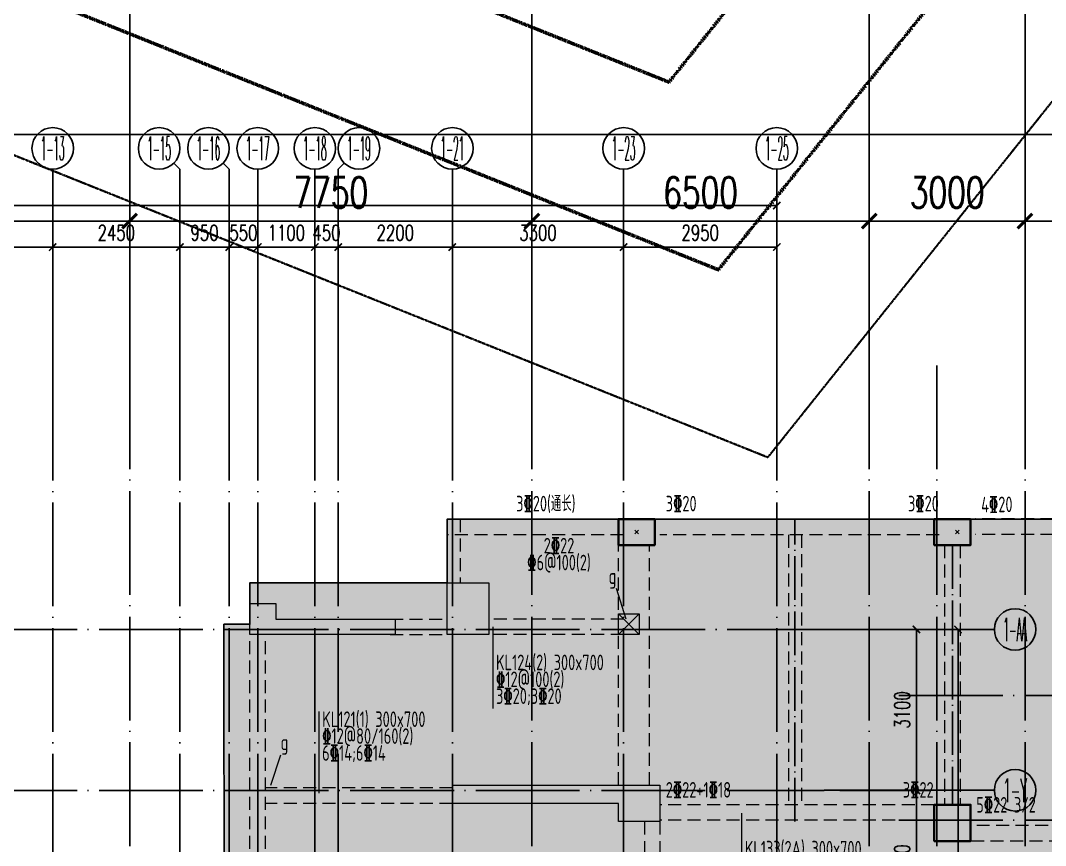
# Model space of a CAD drawing. Header units: millimetres. Extents: x 1089227 to 13101469, y 618865 to 10240562.
# Drawn here: x 3366675 to 3386423, y 4953314 to 4969204 of the extents above; entities that cross this region are included whole.
import ezdxf
from ezdxf.enums import TextEntityAlignment as Align

# ---------------------------------------------------------------- set-up
doc = ezdxf.new("R2010")
doc.units = ezdxf.units.MM
doc.header["$LTSCALE"] = 1000
doc.header["$PDMODE"] = 3
doc.header["$PDSIZE"] = 200
for name, pattern in [('A09-G-CTRL-用地红线+建筑退线_设计区$0$A02-G-MAIN-用地红线+退线_设计区$0$Redline1', [20, 10, -2, 2, -2, 2, -2]), ('A09-G-CTRL-用地红线+建筑退线_设计区$0$Controlline1', [12.8, 8, -1.6, 1.6, -1.6]), ('DOTE', [2.42, 2, -0.2, 0.02, -0.2]), ('GB_DASHDOT3', [1.0675, 0.84, -0.105, 0.0175, -0.105]), ('HIDDEN', [0.375, 0.25, -0.125])]:
    doc.linetypes.add(name, pattern=pattern)
doc.layers.get('0').update_dxf_attribs({"linetype": 'CONTINUOUS'})
doc.layers.get('Defpoints').update_dxf_attribs({"linetype": 'CONTINUOUS'})
for name, color, linetype, lineweight in [('A09-G-CTRL-用地红线+建筑退线_设计区$0$Z-REDL(用地红线)', 10, 'CONTINUOUS', 60), ('A09-G-CTRL-用地红线+建筑退线_设计区$0$Z-REDL-CTRL(建筑控制线)', 40, 'CONTINUOUS', 35), ('S-BEAM-DASH', 4, 'HIDDEN', 0), ('S-BEAM-SE-DASH', 3, 'HIDDEN', 0), ('S-COLU', 30, 'CONTINUOUS', 0), ('S-SLAB-HATCH', 73, 'CONTINUOUS', 0), ('S-WALL', 31, 'CONTINUOUS', 0), ('梁原位标注', 7, 'CONTINUOUS', 18), ('梁名称编号', 2, 'CONTINUOUS', 18), ('梁标注引线', 2, 'CONTINUOUS', 18), ('梁集中标注', 2, 'CONTINUOUS', 18)]:
    doc.layers.add(name, color=color, linetype=linetype, lineweight=lineweight)
for name, color, linetype in [('AXIS', 3, 'CONTINUOUS'), ('AXIS_TEXT', 7, 'CONTINUOUS'), ('C-H', 8, 'CONTINUOUS'), ('DOTE', 1, 'DOTE'), ('S-GRID-DE', 11, 'GB_DASHDOT3'), ('TK-TEXT', 7, 'CONTINUOUS'), ('单形心', 4, 'CONTINUOUS'), ('降板范围', 7, 'CONTINUOUS')]:
    doc.layers.add(name, color=color, linetype=linetype)
doc.layers.add('TK-MEMO', color=8, linetype='CONTINUOUS', plot=False)
doc.styles.add('_TCH_AXIS', font='COMPLEX', dxfattribs={"bigfont": 'AllInOneBig.shx'})
doc.styles.add('_TCH_DIM_T3', font='SIMPLEX', dxfattribs={"width": 0.705882, "bigfont": 'AllInOneBig.shx'})
doc.styles.add('COMPLEX', font='COMPLEX', dxfattribs={"bigfont": 'AllInOneBig.shx'})
doc.styles.add('SADITK', font='sadixcsg.shx', dxfattribs={"bigfont": 'AllInOneBig.shx'})
doc.styles.add('SADITK-SX', font='simfang.ttf', dxfattribs={"width": 0.7})
doc.styles.add('Style 1', font='yjkeng.shx', dxfattribs={"width": 0.7, "height": 300, "bigfont": 'yjkchn.shx'})
doc.dimstyles.new('_TCH_ARCH&&100', dxfattribs={"dimtxt": 297.5, "dimasz": 100, "dimexe": 250, "dimexo": 300, "dimgap": 126.25, "dimtad": 1, "dimdec": 0, "dimzin": 0, "dimdsep": 46, "dimtxsty": '_TCH_DIM_T3', "dimblk": 'ARCHTICK', "dimcen": 0.09, "dimclrt": 7, "dimazin": 2, "dimtfac": 1, "dimtdec": 0, "dimtix": 1, "dimtmove": 2, "dimatfit": 3, "dimfxl": 0, "dimtolj": 1, "dimtzin": 0, "dimarcsym": 0})
doc.dimstyles.new('_TCH_ARCH&&200', dxfattribs={"dimtxt": 595, "dimasz": 200, "dimexe": 500, "dimexo": 600, "dimgap": 252.5, "dimtad": 1, "dimdec": 0, "dimzin": 0, "dimdsep": 46, "dimtxsty": '_TCH_DIM_T3', "dimblk": 'ARCHTICK', "dimcen": 0.09, "dimclrt": 7, "dimazin": 2, "dimtfac": 1, "dimtdec": 0, "dimtix": 1, "dimtmove": 2, "dimatfit": 3, "dimfxl": 0, "dimtolj": 1, "dimtzin": 0, "dimarcsym": 0})

# ---------------------------------------------------------------- blocks, each defined once
blk = doc.blocks.new('0323最综用地红线')
at = {"layer": 'A09-G-CTRL-用地红线+建筑退线_设计区$0$Z-REDL(用地红线)', "color": 1, "linetype": 'A09-G-CTRL-用地红线+建筑退线_设计区$0$A02-G-MAIN-用地红线+退线_设计区$0$Redline1', "ltscale": 0.0005}
for points in [[(8297698, 3693321), (8324721, 3682492), (8331672, 3691189)], [(8202457, 3620835), (8229924, 3640668), (8258953, 3658341), (8293213, 3682161), (8298455, 3689786), (8325674, 3678878), (8334036, 3689342)]]:
    blk.add_lwpolyline(points, dxfattribs=at)
at = {"layer": 'A09-G-CTRL-用地红线+建筑退线_设计区$0$Z-REDL-CTRL(建筑控制线)', "linetype": 'A09-G-CTRL-用地红线+建筑退线_设计区$0$Controlline1', "ltscale": 0.0005, "flags": 128}
blk.add_lwpolyline([(8299567, 3686108), (8326626, 3675265), (8336400, 3687495), (8338983, 3690878), (8341712, 3688883), (8341724, 3688834), (8348492, 3681996), (8336495, 3657264), (8335815, 3655857), (8334921, 3653765), (8334408, 3652495), (8333554, 3650188), (8332762, 3647815), (8332296, 3646270), (8331866, 3644682), (8331460, 3643007), (8331063, 3641145), (8330737, 3639422), (8330293, 3636480), (8330017, 3634043), (8329761, 3630317), (8329732, 3627942), (8329763, 3625708), (8329928, 3622644), (8330113, 3620704), (8330325, 3618642), (8330653, 3615645), (8331572, 3606971), (8333151, 3600656), (8334420, 3595620), (8335099, 3592902), (8332162, 3588340), (8329462, 3587873), (8325135, 3587049), (8322510, 3586515), (8319525, 3585891), (8317926, 3585544), (8316578, 3585249), (8315535, 3585011), (8313300, 3584499), (8310791, 3583894), (8309251, 3583537), (8305740, 3582637), (8303918, 3582156), (8302104, 3581668), (8299703, 3581012), (8297227, 3580315), (8295056, 3579682), (8292998, 3579074), (8290643, 3578358), (8288572, 3577710), (8287591, 3577398), (8286161, 3576940), (8284503, 3576401), (8282624, 3575767), (8281086, 3575247), (8278146, 3574222), (8273894, 3572680), (8272471, 3572149), (8271089, 3571640), (8267888, 3570407), (8264331, 3569000), (8260702, 3567515), (8258549, 3566609), (8254947, 3565066), (8252185, 3563832), (8250834, 3563232), (8249176, 3562470), (8247994, 3561930), (8245505, 3560754), (8242980, 3559544), (8239801, 3558013), (8237959, 3557076), (8235838, 3555996), (8233384, 3554698), (8228450, 3552051), (8226178, 3550787), (8222141, 3548504), (8215629, 3544667), (8213710, 3543497), (8193657, 3531175), (8180322, 3522990), (8166408, 3514440), (8156991, 3508658), (8151138, 3505062), (8142685, 3507267), (8121171, 3545747), (8120724, 3546549), (8120233, 3547383), (8119272, 3548967), (8118108, 3550752), (8117067, 3552244), (8115806, 3553970), (8115672, 3554140), (8146431, 3575790), (8162146, 3587599), (8162295, 3588125), (8199863, 3615253), (8204215, 3618404), (8231584, 3638167), (8260590, 3655826), (8295376, 3680010)], close=True, dxfattribs=at)
blk = doc.blocks.new('template_31-施工图_A0_A0_1.0000_3fa9c08c64a9101061c9a26412af947e', base_point=(-1189, 0))
at = {"layer": 'TK-MEMO', "style": 'SADITK', "width": 0.8}
blk.add_text('2.人名之间须用，且只使用一个空格分隔，否则签字将出错。', height=28.5, dxfattribs=at).set_placement((407.72, 845.04), align=Align.BOTTOM_LEFT)
at = {"layer": 'TK-TEXT', "style": 'SADITK-SX', "width": 0.7}
for tag, p in [('市政会签', (-1176, 381.5)), ('园林会签', (-1176, 343.5)), ('幕墙会签', (-1176, 305.5)), ('装饰会签', (-1176, 267.5)), ('燃气会签', (-1176, 229.5)), ('暖通会签', (-1176, 191.5)), ('电气会签', (-1176, 153.5)), ('给排水会签', (-1176, 115.5)), ('结构会签', (-1176, 77.5)), ('建筑会签', (-1176, 39.5))]:
    blk.add_attdef(tag, text='', height=4, rotation=90, dxfattribs=at).set_placement(p, align=Align.MIDDLE_CENTER)
for tag, height, p in [('专业审定', 4, (1134.75, 268)), ('专业审核', 4, (1134.75, 248)), ('项目负责1', 4, (1134.75, 238)), ('项目负责2', 4, (1134.75, 228)), ('专业负责1', 4, (1134.75, 218)), ('专业负责2', 4, (1134.75, 208)), ('专业校对', 4, (1134.75, 198)), ('专业设计', 4, (1134.75, 188)), ('方案设计', 4, (1134.75, 178)), ('专业制图', 4, (1134.75, 168)), ('建设单位_001', 4, (1148.5, 140)), ('建设地点_001', 4, (1148.5, 124)), ('工程名称_001', 4, (1148.5, 106)), ('子项名称_001', 4, (1148.5, 86)), ('图纸名称_001', 4, (1148.5, 66)), ('版次', 4, (1129.5, 53)), ('日期', 4, (1165, 53)), ('图别', 4, (1129.5, 43)), ('图号', 4, (1165, 43)), ('合同号', 4, (1136, 30)), ('项目编号1', 2, (1114.06, 13.58)), ('阶段编号1', 2, (1132.25, 13.75)), ('子项编号1', 2, (1144.75, 13.75))]:
    blk.add_attdef(tag, text='', height=height, dxfattribs=at).set_placement(p, align=Align.MIDDLE_CENTER)
blk = doc.blocks.new('_AXISO')
blk.add_circle((0, 0), 0.5)
at = {"layer": 'AXIS_TEXT', "style": 'COMPLEX', "width": 1.041667}
blk.add_attdef('A', text='', height=0.56, dxfattribs=at).set_placement((-0.25, -0.28), (0.25, -0.28), align=Align.FIT)
blk = doc.blocks.new('_ArchTick')
at = {"color": 0, "linetype": 'ByBlock', "const_width": 0.3}
blk.add_lwpolyline([(-0.707, -0.707), (0.707, 0.707)], dxfattribs=at)
blk = doc.blocks.new('*D294')
at = {"layer": 'AXIS', "color": 0, "lineweight": -2, "transparency": 16777216}
for p, q in [((-7567, 132263), (-5041, 132263)), ((-5291, 95763), (-5291, 132263)), ((-7567, 95763), (-5041, 95763))]:
    blk.add_line(p, q, dxfattribs=at)
at = {"layer": 'Defpoints', "color": 0, "transparency": 16777216}
for p in [(-7867, 132263), (-5291, 132263), (-7867, 95763)]:
    blk.add_point(p, dxfattribs=at)
at = {"layer": 'AXIS', "color": 0, "lineweight": -2, "transparency": 16777216, "xscale": 100, "yscale": 100, "zscale": 100}
for p, rotation in [((-5291, 132263), 90), ((-5291, 95763), 270)]:
    blk.add_blockref('_ArchTick', p, dxfattribs=dict(at, rotation=rotation))
at = {"layer": 'AXIS', "color": 7, "transparency": 16777216, "insert": (-5566, 114013), "char_height": 297.5, "attachment_point": 5, "rotation": 90, "style": '_TCH_DIM_T3'}
blk.add_mtext('\\A1;36500', dxfattribs=at)
blk = doc.blocks.new('*D316')
at = {"layer": 'AXIS', "color": 0, "lineweight": -2, "transparency": 16777216}
for p, q in [((-7567, 129163), (-5841, 129163)), ((-6091, 126363), (-6091, 129163)), ((-7567, 126363), (-5841, 126363))]:
    blk.add_line(p, q, dxfattribs=at)
at = {"layer": 'Defpoints', "color": 0, "transparency": 16777216}
for p in [(-7867, 129163), (-6091, 129163), (-7867, 126363)]:
    blk.add_point(p, dxfattribs=at)
at = {"layer": 'AXIS', "color": 0, "lineweight": -2, "transparency": 16777216, "xscale": 100, "yscale": 100, "zscale": 100}
for p, rotation in [((-6091, 129163), 90), ((-6091, 126363), 270)]:
    blk.add_blockref('_ArchTick', p, dxfattribs=dict(at, rotation=rotation))
at = {"layer": 'AXIS', "color": 7, "transparency": 16777216, "insert": (-6366, 127763), "char_height": 297.5, "attachment_point": 5, "rotation": 90, "style": '_TCH_DIM_T3'}
blk.add_mtext('\\A1;2800', dxfattribs=at)
blk = doc.blocks.new('*D317')
at = {"layer": 'AXIS', "color": 0, "lineweight": -2, "transparency": 16777216}
for p, q in [((-7567, 132263), (-5841, 132263)), ((-6091, 129163), (-6091, 132263)), ((-7567, 129163), (-5841, 129163))]:
    blk.add_line(p, q, dxfattribs=at)
at = {"layer": 'Defpoints', "color": 0, "transparency": 16777216}
for p in [(-7867, 132263), (-6091, 132263), (-7867, 129163)]:
    blk.add_point(p, dxfattribs=at)
at = {"layer": 'AXIS', "color": 0, "lineweight": -2, "transparency": 16777216, "xscale": 100, "yscale": 100, "zscale": 100}
for p, rotation in [((-6091, 132263), 90), ((-6091, 129163), 270)]:
    blk.add_blockref('_ArchTick', p, dxfattribs=dict(at, rotation=rotation))
at = {"layer": 'AXIS', "color": 7, "transparency": 16777216, "insert": (-6366, 130713), "char_height": 297.5, "attachment_point": 5, "rotation": 90, "style": '_TCH_DIM_T3'}
blk.add_mtext('\\A1;3100', dxfattribs=at)
blk = doc.blocks.new('*D318')
at = {"layer": 'AXIS', "color": 0, "lineweight": -2, "transparency": 16777216}
for p, q in [((-39933, 137429), (-39933, 140679)), ((-8783, 137429), (-8783, 140679)), ((-39933, 140429), (-8783, 140429))]:
    blk.add_line(p, q, dxfattribs=at)
at = {"layer": 'Defpoints', "color": 0, "transparency": 16777216}
for p in [(-8783, 140429), (-39933, 137129), (-8783, 137129)]:
    blk.add_point(p, dxfattribs=at)
at = {"layer": 'AXIS', "color": 0, "lineweight": -2, "transparency": 16777216, "xscale": 100, "yscale": 100, "zscale": 100, "rotation": 180}
blk.add_blockref('_ArchTick', (-39933, 140429), dxfattribs=at)
at = {"layer": 'AXIS', "color": 0, "lineweight": -2, "transparency": 16777216, "xscale": 100, "yscale": 100, "zscale": 100}
blk.add_blockref('_ArchTick', (-8783, 140429), dxfattribs=at)
at = {"layer": 'AXIS', "color": 7, "transparency": 16777216, "insert": (-24358, 140704), "char_height": 297.5, "attachment_point": 5, "style": '_TCH_DIM_T3'}
blk.add_mtext('\\A1;31150', dxfattribs=at)
blk = doc.blocks.new('*D330')
at = {"layer": 'AXIS', "color": 0, "lineweight": -2, "transparency": 16777216}
for p, q in [((-25533, 137429), (-25533, 139879)), ((-22733, 137429), (-22733, 139879)), ((-25533, 139629), (-22733, 139629))]:
    blk.add_line(p, q, dxfattribs=at)
at = {"layer": 'Defpoints', "color": 0, "transparency": 16777216}
for p in [(-22733, 139629), (-25533, 137129), (-22733, 137129)]:
    blk.add_point(p, dxfattribs=at)
at = {"layer": 'AXIS', "color": 0, "lineweight": -2, "transparency": 16777216, "xscale": 100, "yscale": 100, "zscale": 100, "rotation": 180}
blk.add_blockref('_ArchTick', (-25533, 139629), dxfattribs=at)
at = {"layer": 'AXIS', "color": 0, "lineweight": -2, "transparency": 16777216, "xscale": 100, "yscale": 100, "zscale": 100}
blk.add_blockref('_ArchTick', (-22733, 139629), dxfattribs=at)
at = {"layer": 'AXIS', "color": 7, "transparency": 16777216, "insert": (-24133, 139904), "char_height": 297.5, "attachment_point": 5, "style": '_TCH_DIM_T3'}
blk.add_mtext('\\A1;2800', dxfattribs=at)
blk = doc.blocks.new('*D331')
at = {"layer": 'AXIS', "color": 0, "lineweight": -2, "transparency": 16777216}
for p, q in [((-22733, 137429), (-22733, 139879)), ((-20283, 137429), (-20283, 139879)), ((-22733, 139629), (-20283, 139629))]:
    blk.add_line(p, q, dxfattribs=at)
at = {"layer": 'Defpoints', "color": 0, "transparency": 16777216}
for p in [(-20283, 139629), (-22733, 137129), (-20283, 137129)]:
    blk.add_point(p, dxfattribs=at)
at = {"layer": 'AXIS', "color": 0, "lineweight": -2, "transparency": 16777216, "xscale": 100, "yscale": 100, "zscale": 100, "rotation": 180}
blk.add_blockref('_ArchTick', (-22733, 139629), dxfattribs=at)
at = {"layer": 'AXIS', "color": 0, "lineweight": -2, "transparency": 16777216, "xscale": 100, "yscale": 100, "zscale": 100}
blk.add_blockref('_ArchTick', (-20283, 139629), dxfattribs=at)
at = {"layer": 'AXIS', "color": 7, "transparency": 16777216, "insert": (-21508, 139904), "char_height": 297.5, "attachment_point": 5, "style": '_TCH_DIM_T3'}
blk.add_mtext('\\A1;2450', dxfattribs=at)
blk = doc.blocks.new('*D332')
at = {"layer": 'AXIS', "color": 0, "lineweight": -2, "transparency": 16777216}
for p, q in [((-20283, 137429), (-20283, 139879)), ((-19333, 137429), (-19333, 139879)), ((-20283, 139629), (-19333, 139629))]:
    blk.add_line(p, q, dxfattribs=at)
at = {"layer": 'Defpoints', "color": 0, "transparency": 16777216}
for p in [(-19333, 139629), (-20283, 137129), (-19333, 137129)]:
    blk.add_point(p, dxfattribs=at)
at = {"layer": 'AXIS', "color": 0, "lineweight": -2, "transparency": 16777216, "xscale": 100, "yscale": 100, "zscale": 100, "rotation": 180}
blk.add_blockref('_ArchTick', (-20283, 139629), dxfattribs=at)
at = {"layer": 'AXIS', "color": 0, "lineweight": -2, "transparency": 16777216, "xscale": 100, "yscale": 100, "zscale": 100}
blk.add_blockref('_ArchTick', (-19333, 139629), dxfattribs=at)
at = {"layer": 'AXIS', "color": 7, "transparency": 16777216, "insert": (-19808, 139904), "char_height": 297.5, "attachment_point": 5, "style": '_TCH_DIM_T3'}
blk.add_mtext('\\A1;950', dxfattribs=at)
blk = doc.blocks.new('*D333')
at = {"layer": 'AXIS', "color": 0, "lineweight": -2, "transparency": 16777216}
for p, q in [((-19333, 137429), (-19333, 139879)), ((-18783, 137429), (-18783, 139879)), ((-19333, 139629), (-19433, 139629)), ((-19333, 139629), (-18783, 139629)), ((-18783, 139629), (-18683, 139629))]:
    blk.add_line(p, q, dxfattribs=at)
at = {"layer": 'Defpoints', "color": 0, "transparency": 16777216}
for p in [(-18783, 139629), (-19333, 137129), (-18783, 137129)]:
    blk.add_point(p, dxfattribs=at)
at = {"layer": 'AXIS', "color": 0, "lineweight": -2, "transparency": 16777216, "xscale": 100, "yscale": 100, "zscale": 100}
blk.add_blockref('_ArchTick', (-19333, 139629), dxfattribs=at)
at = {"layer": 'AXIS', "color": 0, "lineweight": -2, "transparency": 16777216, "xscale": 100, "yscale": 100, "zscale": 100, "rotation": 180}
blk.add_blockref('_ArchTick', (-18783, 139629), dxfattribs=at)
at = {"layer": 'AXIS', "color": 7, "transparency": 16777216, "insert": (-19058, 139904), "char_height": 297.5, "attachment_point": 5, "style": '_TCH_DIM_T3'}
blk.add_mtext('\\A1;550', dxfattribs=at)
blk = doc.blocks.new('*D334')
at = {"layer": 'AXIS', "color": 0, "lineweight": -2, "transparency": 16777216}
for p, q in [((-18783, 137429), (-18783, 139879)), ((-17683, 137429), (-17683, 139879)), ((-18783, 139629), (-17683, 139629))]:
    blk.add_line(p, q, dxfattribs=at)
at = {"layer": 'Defpoints', "color": 0, "transparency": 16777216}
for p in [(-17683, 139629), (-18783, 137129), (-17683, 137129)]:
    blk.add_point(p, dxfattribs=at)
at = {"layer": 'AXIS', "color": 0, "lineweight": -2, "transparency": 16777216, "xscale": 100, "yscale": 100, "zscale": 100, "rotation": 180}
blk.add_blockref('_ArchTick', (-18783, 139629), dxfattribs=at)
at = {"layer": 'AXIS', "color": 0, "lineweight": -2, "transparency": 16777216, "xscale": 100, "yscale": 100, "zscale": 100}
blk.add_blockref('_ArchTick', (-17683, 139629), dxfattribs=at)
at = {"layer": 'AXIS', "color": 7, "transparency": 16777216, "insert": (-18233, 139904), "char_height": 297.5, "attachment_point": 5, "style": '_TCH_DIM_T3'}
blk.add_mtext('\\A1;1100', dxfattribs=at)
blk = doc.blocks.new('*D335')
at = {"layer": 'AXIS', "color": 0, "lineweight": -2, "transparency": 16777216}
for p, q in [((-17683, 137429), (-17683, 139879)), ((-17233, 137429), (-17233, 139879)), ((-17683, 139629), (-17783, 139629)), ((-17683, 139629), (-17233, 139629)), ((-17233, 139629), (-17133, 139629))]:
    blk.add_line(p, q, dxfattribs=at)
at = {"layer": 'Defpoints', "color": 0, "transparency": 16777216}
for p in [(-17233, 139629), (-17683, 137129), (-17233, 137129)]:
    blk.add_point(p, dxfattribs=at)
at = {"layer": 'AXIS', "color": 0, "lineweight": -2, "transparency": 16777216, "xscale": 100, "yscale": 100, "zscale": 100}
blk.add_blockref('_ArchTick', (-17683, 139629), dxfattribs=at)
at = {"layer": 'AXIS', "color": 0, "lineweight": -2, "transparency": 16777216, "xscale": 100, "yscale": 100, "zscale": 100, "rotation": 180}
blk.add_blockref('_ArchTick', (-17233, 139629), dxfattribs=at)
at = {"layer": 'AXIS', "color": 7, "transparency": 16777216, "insert": (-17458, 139904), "char_height": 297.5, "attachment_point": 5, "style": '_TCH_DIM_T3'}
blk.add_mtext('\\A1;450', dxfattribs=at)
blk = doc.blocks.new('*D336')
at = {"layer": 'AXIS', "color": 0, "lineweight": -2, "transparency": 16777216}
for p, q in [((-17233, 137429), (-17233, 139879)), ((-15033, 137429), (-15033, 139879)), ((-17233, 139629), (-15033, 139629))]:
    blk.add_line(p, q, dxfattribs=at)
at = {"layer": 'Defpoints', "color": 0, "transparency": 16777216}
for p in [(-15033, 139629), (-17233, 137129), (-15033, 137129)]:
    blk.add_point(p, dxfattribs=at)
at = {"layer": 'AXIS', "color": 0, "lineweight": -2, "transparency": 16777216, "xscale": 100, "yscale": 100, "zscale": 100, "rotation": 180}
blk.add_blockref('_ArchTick', (-17233, 139629), dxfattribs=at)
at = {"layer": 'AXIS', "color": 0, "lineweight": -2, "transparency": 16777216, "xscale": 100, "yscale": 100, "zscale": 100}
blk.add_blockref('_ArchTick', (-15033, 139629), dxfattribs=at)
at = {"layer": 'AXIS', "color": 7, "transparency": 16777216, "insert": (-16133, 139904), "char_height": 297.5, "attachment_point": 5, "style": '_TCH_DIM_T3'}
blk.add_mtext('\\A1;2200', dxfattribs=at)
blk = doc.blocks.new('*D337')
at = {"layer": 'AXIS', "color": 0, "lineweight": -2, "transparency": 16777216}
for p, q in [((-15033, 137429), (-15033, 139879)), ((-11733, 137429), (-11733, 139879)), ((-15033, 139629), (-11733, 139629))]:
    blk.add_line(p, q, dxfattribs=at)
at = {"layer": 'Defpoints', "color": 0, "transparency": 16777216}
for p in [(-11733, 139629), (-15033, 137129), (-11733, 137129)]:
    blk.add_point(p, dxfattribs=at)
at = {"layer": 'AXIS', "color": 0, "lineweight": -2, "transparency": 16777216, "xscale": 100, "yscale": 100, "zscale": 100, "rotation": 180}
blk.add_blockref('_ArchTick', (-15033, 139629), dxfattribs=at)
at = {"layer": 'AXIS', "color": 0, "lineweight": -2, "transparency": 16777216, "xscale": 100, "yscale": 100, "zscale": 100}
blk.add_blockref('_ArchTick', (-11733, 139629), dxfattribs=at)
at = {"layer": 'AXIS', "color": 7, "transparency": 16777216, "insert": (-13383, 139904), "char_height": 297.5, "attachment_point": 5, "style": '_TCH_DIM_T3'}
blk.add_mtext('\\A1;3300', dxfattribs=at)
blk = doc.blocks.new('*D338')
at = {"layer": 'AXIS', "color": 0, "lineweight": -2, "transparency": 16777216}
for p, q in [((-11733, 137429), (-11733, 139879)), ((-8783, 137429), (-8783, 139879)), ((-11733, 139629), (-8783, 139629))]:
    blk.add_line(p, q, dxfattribs=at)
at = {"layer": 'Defpoints', "color": 0, "transparency": 16777216}
for p in [(-8783, 139629), (-11733, 137129), (-8783, 137129)]:
    blk.add_point(p, dxfattribs=at)
at = {"layer": 'AXIS', "color": 0, "lineweight": -2, "transparency": 16777216, "xscale": 100, "yscale": 100, "zscale": 100, "rotation": 180}
blk.add_blockref('_ArchTick', (-11733, 139629), dxfattribs=at)
at = {"layer": 'AXIS', "color": 0, "lineweight": -2, "transparency": 16777216, "xscale": 100, "yscale": 100, "zscale": 100}
blk.add_blockref('_ArchTick', (-8783, 139629), dxfattribs=at)
at = {"layer": 'AXIS', "color": 7, "transparency": 16777216, "insert": (-10258, 139904), "char_height": 297.5, "attachment_point": 5, "style": '_TCH_DIM_T3'}
blk.add_mtext('\\A1;2950', dxfattribs=at)
blk = doc.blocks.new('*D408')
at = {"layer": 'AXIS', "color": 0, "lineweight": -2, "transparency": 16777216}
for p, q in [((-29350, 137950), (-29350, 140629)), ((-21250, 137950), (-21250, 140629)), ((-29350, 140129), (-21250, 140129))]:
    blk.add_line(p, q, dxfattribs=at)
at = {"layer": 'Defpoints', "color": 0, "transparency": 16777216}
for p in [(-21250, 140129), (-29350, 137350), (-21250, 137350)]:
    blk.add_point(p, dxfattribs=at)
at = {"layer": 'AXIS', "color": 0, "lineweight": -2, "transparency": 16777216, "xscale": 200, "yscale": 200, "zscale": 200, "rotation": 180}
blk.add_blockref('_ArchTick', (-29350, 140129), dxfattribs=at)
at = {"layer": 'AXIS', "color": 0, "lineweight": -2, "transparency": 16777216, "xscale": 200, "yscale": 200, "zscale": 200}
blk.add_blockref('_ArchTick', (-21250, 140129), dxfattribs=at)
at = {"layer": 'AXIS', "color": 7, "transparency": 16777216, "insert": (-25300, 140679), "char_height": 595, "attachment_point": 5, "style": '_TCH_DIM_T3'}
blk.add_mtext('\\A1;8100', dxfattribs=at)
blk = doc.blocks.new('*D409')
at = {"layer": 'AXIS', "color": 0, "lineweight": -2, "transparency": 16777216}
for p, q in [((-21250, 137950), (-21250, 140629)), ((-13500, 137950), (-13500, 140629)), ((-21250, 140129), (-13500, 140129))]:
    blk.add_line(p, q, dxfattribs=at)
at = {"layer": 'Defpoints', "color": 0, "transparency": 16777216}
for p in [(-13500, 140129), (-21250, 137350), (-13500, 137350)]:
    blk.add_point(p, dxfattribs=at)
at = {"layer": 'AXIS', "color": 0, "lineweight": -2, "transparency": 16777216, "xscale": 200, "yscale": 200, "zscale": 200, "rotation": 180}
blk.add_blockref('_ArchTick', (-21250, 140129), dxfattribs=at)
at = {"layer": 'AXIS', "color": 0, "lineweight": -2, "transparency": 16777216, "xscale": 200, "yscale": 200, "zscale": 200}
blk.add_blockref('_ArchTick', (-13500, 140129), dxfattribs=at)
at = {"layer": 'AXIS', "color": 7, "transparency": 16777216, "insert": (-17375, 140679), "char_height": 595, "attachment_point": 5, "style": '_TCH_DIM_T3'}
blk.add_mtext('\\A1;7750', dxfattribs=at)
blk = doc.blocks.new('*D410')
at = {"layer": 'AXIS', "color": 0, "lineweight": -2, "transparency": 16777216}
for p, q in [((-13500, 137950), (-13500, 140629)), ((-7000, 137950), (-7000, 140629)), ((-13500, 140129), (-7000, 140129))]:
    blk.add_line(p, q, dxfattribs=at)
at = {"layer": 'Defpoints', "color": 0, "transparency": 16777216}
for p in [(-7000, 140129), (-13500, 137350), (-7000, 137350)]:
    blk.add_point(p, dxfattribs=at)
at = {"layer": 'AXIS', "color": 0, "lineweight": -2, "transparency": 16777216, "xscale": 200, "yscale": 200, "zscale": 200, "rotation": 180}
blk.add_blockref('_ArchTick', (-13500, 140129), dxfattribs=at)
at = {"layer": 'AXIS', "color": 0, "lineweight": -2, "transparency": 16777216, "xscale": 200, "yscale": 200, "zscale": 200}
blk.add_blockref('_ArchTick', (-7000, 140129), dxfattribs=at)
at = {"layer": 'AXIS', "color": 7, "transparency": 16777216, "insert": (-10250, 140679), "char_height": 595, "attachment_point": 5, "style": '_TCH_DIM_T3'}
blk.add_mtext('\\A1;6500', dxfattribs=at)
blk = doc.blocks.new('*D411')
at = {"layer": 'AXIS', "color": 0, "lineweight": -2, "transparency": 16777216}
for p, q in [((-7000, 137950), (-7000, 140629)), ((-4000, 137950), (-4000, 140629)), ((-7000, 140129), (-4000, 140129))]:
    blk.add_line(p, q, dxfattribs=at)
at = {"layer": 'Defpoints', "color": 0, "transparency": 16777216}
for p in [(-4000, 140129), (-7000, 137350), (-4000, 137350)]:
    blk.add_point(p, dxfattribs=at)
at = {"layer": 'AXIS', "color": 0, "lineweight": -2, "transparency": 16777216, "xscale": 200, "yscale": 200, "zscale": 200, "rotation": 180}
blk.add_blockref('_ArchTick', (-7000, 140129), dxfattribs=at)
at = {"layer": 'AXIS', "color": 0, "lineweight": -2, "transparency": 16777216, "xscale": 200, "yscale": 200, "zscale": 200}
blk.add_blockref('_ArchTick', (-4000, 140129), dxfattribs=at)
at = {"layer": 'AXIS', "color": 7, "transparency": 16777216, "insert": (-5500, 140679), "char_height": 595, "attachment_point": 5, "style": '_TCH_DIM_T3'}
blk.add_mtext('\\A1;3000', dxfattribs=at)
blk = doc.blocks.new('*D412')
at = {"layer": 'AXIS', "color": 0, "lineweight": -2, "transparency": 16777216}
for p, q in [((-4000, 137950), (-4000, 140629)), ((0, 137950), (0, 140629)), ((-4000, 140129), (0, 140129))]:
    blk.add_line(p, q, dxfattribs=at)
at = {"layer": 'Defpoints', "color": 0, "transparency": 16777216}
for p in [(0, 140129), (-4000, 137350), (0, 137350)]:
    blk.add_point(p, dxfattribs=at)
at = {"layer": 'AXIS', "color": 0, "lineweight": -2, "transparency": 16777216, "xscale": 200, "yscale": 200, "zscale": 200, "rotation": 180}
blk.add_blockref('_ArchTick', (-4000, 140129), dxfattribs=at)
at = {"layer": 'AXIS', "color": 0, "lineweight": -2, "transparency": 16777216, "xscale": 200, "yscale": 200, "zscale": 200}
blk.add_blockref('_ArchTick', (0, 140129), dxfattribs=at)
at = {"layer": 'AXIS', "color": 7, "transparency": 16777216, "insert": (-2000, 140679), "char_height": 595, "attachment_point": 5, "style": '_TCH_DIM_T3'}
blk.add_mtext('\\A1;4000', dxfattribs=at)
blk = doc.blocks.new('*D381')
at = {"layer": 'AXIS', "color": 0, "lineweight": -2, "transparency": 16777216}
for p, q in [((-55000, 137950), (-55000, 142298)), ((3050, 137950), (3050, 142298)), ((-55000, 141798), (3050, 141798))]:
    blk.add_line(p, q, dxfattribs=at)
at = {"layer": 'Defpoints', "color": 0, "transparency": 16777216}
for p in [(3050, 141798), (-55000, 137350), (3050, 137350)]:
    blk.add_point(p, dxfattribs=at)
at = {"layer": 'AXIS', "color": 0, "lineweight": -2, "transparency": 16777216, "xscale": 200, "yscale": 200, "zscale": 200, "rotation": 180}
blk.add_blockref('_ArchTick', (-55000, 141798), dxfattribs=at)
at = {"layer": 'AXIS', "color": 0, "lineweight": -2, "transparency": 16777216, "xscale": 200, "yscale": 200, "zscale": 200}
blk.add_blockref('_ArchTick', (3050, 141798), dxfattribs=at)
at = {"layer": 'AXIS', "color": 7, "transparency": 16777216, "insert": (-25975, 142348), "char_height": 595, "attachment_point": 5, "style": '_TCH_DIM_T3'}
blk.add_mtext('\\A1;58050', dxfattribs=at)
blk = doc.blocks.new('QZ-TL-0808')
at = {"layer": 'C-H'}
for points in [[(24800, 37400), (25600, 37400), (25600, 36400), (24800, 36400)], [(21000, 36400), (21000, 37000), (21500, 37000), (21500, 36700), (23800, 36700), (23800, 36400)], [(24900, 33500), (28900, 33500), (28900, 32800), (28100, 32800), (28100, 33150), (24900, 33150)]]:
    blk.add_hatch(color=256, dxfattribs=at).paths.add_polyline_path(points)
at = {"layer": 'S-WALL'}
blk.add_lwpolyline([(24800, 37400), (25600, 37400), (25600, 36400), (24800, 36400)], close=True, dxfattribs=at)
for points in [[(21000, 36400), (21000, 37000), (21500, 37000), (21500, 36700), (23800, 36700), (23800, 36400), (21000, 36400)], [(24900, 33500), (28900, 33500), (28900, 32800), (28100, 32800), (28100, 33150), (24900, 33150), (24900, 33500)]]:
    blk.add_lwpolyline(points, dxfattribs=at)
blk = doc.blocks.new('BANWANG_XINGXIN')
at = {"color": 0}
for points in [[(0.71, 0.71), (-0.71, -0.71)], [(-0.71, 0.71), (0.71, -0.71)]]:
    blk.add_lwpolyline(points, dxfattribs=at)
blk = doc.blocks.new('1F柱网-0808')
at = {"layer": 'S-COLU', "lineweight": 35}
for points in [[(173680, 187082), (172980, 187082), (172980, 186582), (173680, 186582)], [(179763, 187082), (179063, 187082), (179063, 186582), (179763, 186582)], [(179063, 181582), (179763, 181582), (179763, 180882), (179063, 180882)]]:
    blk.add_lwpolyline(points, close=True, dxfattribs=at)
blk.add_blockref('QZ-TL-0808', (144880, 148457))
at = {"layer": '单形心', "xscale": 50, "yscale": 50, "zscale": 50}
for p in [(173330, 186832), (179510, 186832)]:
    blk.add_blockref('BANWANG_XINGXIN', p, dxfattribs=at)
blk = doc.blocks.new('2FJGBZ')
at = {"layer": 'C-H'}
blk.add_hatch(color=256, dxfattribs=at).paths.add_polyline_path([(172982, 185257), (173382, 185257), (173382, 184857), (172982, 184857)])
at = {"layer": 'S-SLAB-HATCH'}
h = blk.add_hatch(dxfattribs=at)
h.set_pattern_fill('FLEX', color=256, scale=50)
h.set_pattern_definition([(0, (-6326317.14, 1683260.45), (0, 317.5), [317.5, -317.5]), (45, (-6325999.64, 1683260.45), (2e-14, 317.500137), [79.375, -290.263, 79.375, -449.013])])
edge = h.paths.add_edge_path()
edge.add_line((162230, 169157), (162230, 173258))
edge.add_line((162230, 173258), (164180, 173258))
edge.add_line((164180, 173258), (164180, 173557))
edge.add_line((164180, 173557), (165681, 173557))
edge.add_line((165681, 173557), (165680, 178957))
edge.add_line((165680, 178957), (165380, 178957))
edge.add_line((165380, 178957), (165381, 179257))
edge.add_line((165381, 179257), (165380, 185057))
edge.add_line((165380, 185057), (165880, 185057))
edge.add_line((165880, 185057), (165880, 185457))
edge.add_line((165880, 185457), (165880, 185857))
edge.add_line((165880, 185857), (166580, 185857))
edge.add_line((166580, 185857), (169680, 185857))
edge.add_line((169680, 185857), (169680, 187082))
edge.add_line((169680, 187082), (189563, 187082))
edge.add_arc((189563, 186382), 700, 0, 90, ccw=False)
edge.add_line((190263, 186382), (190261, 179622))
edge.add_line((190261, 179622), (185090, 168953))
edge.add_line((185090, 168953), (182222, 161620))
edge.add_arc((181105, 162057), 1200, 270.0001, 338.6391, ccw=False)
edge.add_line((181105, 160857), (179111, 160857))
edge.add_line((179111, 160857), (179111, 160858))
edge.add_line((179111, 160858), (178611, 160858))
edge.add_line((178611, 160858), (178611, 160859))
edge.add_line((178611, 160859), (176230, 160857))
edge.add_line((176230, 160857), (176230, 161058))
edge.add_line((176230, 161058), (170882, 161058))
edge.add_line((170882, 161058), (167282, 161058))
edge.add_line((167282, 161058), (167280, 161658))
edge.add_line((167280, 161658), (166980, 161657))
edge.add_line((166980, 161657), (166980, 160757))
edge.add_line((166980, 160757), (167480, 160757))
edge.add_line((167480, 160757), (167480, 158757))
edge.add_line((167480, 158757), (161982, 158758))
edge.add_line((161982, 158758), (161982, 160158))
edge.add_line((161982, 160158), (164682, 160162))
edge.add_line((164682, 160162), (164682, 168757))
edge.add_line((164682, 168757), (165382, 168758))
edge.add_line((165382, 168758), (165382, 169158))
edge.add_line((165382, 169158), (162230, 169157))
h.paths.add_polyline_path([(184967, 186785), (181863, 186785), (181863, 181182), (184963, 181182)], flags=16)
h.paths.add_polyline_path([(187362, 184582), (187363, 186783), (185167, 186783), (185166, 184582)], flags=16)
at = {"layer": 'S-BEAM-DASH'}
for p, q in [((169680, 187082), (169680, 185857)), ((173080, 187082), (169680, 187082)), ((169930, 187082), (169930, 185857)), ((179160, 187082), (173780, 187082)), ((187363, 187082), (179861, 187086)), ((173080, 186782), (169680, 186782)), ((179160, 186782), (173780, 186782)), ((187363, 186782), (179860, 186786)), ((172980, 181957), (172980, 186582)), ((173580, 181957), (173580, 186582)), ((179263, 186582), (179263, 181582)), ((179563, 186582), (179563, 181582)), ((168581, 185157), (169681, 185157)), ((173081, 185157), (170481, 185157)), ((165881, 180357), (165881, 184857)), ((166181, 180357), (166181, 184857)), ((168581, 184857), (169681, 184857)), ((173081, 184857), (170481, 184857)), ((169781, 181907), (166181, 181907)), ((169781, 181607), (166181, 181607)), ((179063, 181582), (173780, 181582)), ((173481, 181257), (173481, 179657)), ((179063, 181282), (173780, 181282)), ((173780, 181257), (173781, 179657)), ((186132, 181182), (179763, 181182)), ((186026, 180882), (179763, 180882))]:
    blk.add_line(p, q, dxfattribs=at)
at = {"layer": 'S-BEAM-SE-DASH'}
for p, q in [((176255, 186782), (176255, 181582)), ((176505, 186782), (176505, 181582))]:
    blk.add_line(p, q, dxfattribs=at)
at = {"layer": 'S-GRID-DE'}
for p, q in [((176380, 181257), (176380, 187082)), ((179413, 186582), (179413, 181582))]:
    blk.add_line(p, q, dxfattribs=at)
at = {"layer": 'S-WALL'}
for p, q in [((172982, 185257), (173382, 184857)), ((172982, 184857), (173382, 185257))]:
    blk.add_line(p, q, dxfattribs=at)
blk.add_lwpolyline([(172982, 185257), (173382, 185257), (173382, 184857), (172982, 184857)], close=True, dxfattribs=at)
at = {"layer": '降板范围'}
blk.add_lwpolyline([(165381, 179257), (165380, 185057), (165880, 185057), (165880, 185457), (165880, 185857), (166580, 185857), (169680, 185857), (169680, 187082), (189563, 187082, -0.414214)], format="xyb", dxfattribs=at)
blk.add_blockref('1F柱网-0808', (0, 0))
blk = doc.blocks.new('塔楼轴网260428')
at = {"layer": 'AXIS'}
for p, q in [((-20399.9, 141246.6), (-20282.7, 141129.4)), ((-19449.9, 141246.6), (-19332.7, 141129.4)), ((-17115.5, 141246.6), (-17232.7, 141129.4)), ((-22732.7, 137129.4), (-22732.7, 141129.4)), ((-20282.7, 137129.4), (-20282.7, 141129.4)), ((-19332.7, 137129.4), (-19332.7, 141129.4)), ((-18782.7, 137129.4), (-18782.7, 141129.4)), ((-17682.7, 137129.4), (-17682.7, 141129.4)), ((-17232.7, 137129.4), (-17232.7, 141129.4)), ((-15032.7, 137129.4), (-15032.7, 141129.4)), ((-11732.7, 137129.4), (-11732.7, 141129.4)), ((-8782.7, 137129.4), (-8782.7, 141129.4)), ((-7867.2, 132263.5), (-4590.7, 132263.5)), ((-7867.2, 129165.3), (-4590.7, 129165.3))]:
    blk.add_line(p, q, dxfattribs=at)
at = {"layer": 'DOTE', "color": 14}
for p, q in [((-22732.7, 137129.4), (-22732.7, 92559.7)), ((-20282.7, 137129.4), (-20282.7, 92559.7)), ((-19332.7, 137129.4), (-19332.7, 92559.7)), ((-18782.7, 137129.4), (-18782.7, 122063.9)), ((-17682.7, 137129.4), (-17682.7, 92559.7)), ((-17232.7, 137129.4), (-17232.7, 92559.7)), ((-15032.7, 137129.4), (-15032.7, 122063.5)), ((-11732.7, 137129.4), (-11732.7, 107563.5)), ((-8782.7, 137129.4), (-8782.7, 92559.7)), ((-41200.7, 132263.5), (-7867.2, 132263.5)), ((-41200.7, 129163.5), (-7867.2, 129163.5))]:
    blk.add_line(p, q, dxfattribs=at)
at = {"layer": 'AXIS'}
ref = blk.add_blockref('_AXISO', (-22732.7, 141529.4), dxfattribs=dict(at, xscale=800, yscale=800, zscale=800))
ref.add_attrib('A', '1-13', dxfattribs={"layer": 'AXIS_TEXT', "height": 452.55, "style": '_TCH_AXIS', "width": 0.3}).set_placement((-22959, 141303.1), (-22506.4, 141303.1), align=Align.FIT)
ref = blk.add_blockref('_AXISO', (-20682.7, 141529.4), dxfattribs=dict(at, xscale=800, yscale=800, zscale=800))
ref.add_attrib('A', '1-15', dxfattribs={"layer": 'AXIS_TEXT', "height": 452.55, "style": '_TCH_AXIS', "width": 0.3}).set_placement((-20909, 141303.1), (-20456.4, 141303.1), align=Align.FIT)
ref = blk.add_blockref('_AXISO', (-19732.7, 141529.4), dxfattribs=dict(at, xscale=800, yscale=800, zscale=800))
ref.add_attrib('A', '1-16', dxfattribs={"layer": 'AXIS_TEXT', "height": 452.55, "style": '_TCH_AXIS', "width": 0.3}).set_placement((-19959, 141303.1), (-19506.4, 141303.1), align=Align.FIT)
ref = blk.add_blockref('_AXISO', (-18782.7, 141529.4), dxfattribs=dict(at, xscale=800, yscale=800, zscale=800))
ref.add_attrib('A', '1-17', dxfattribs={"layer": 'AXIS_TEXT', "height": 452.55, "style": '_TCH_AXIS', "width": 0.3}).set_placement((-19009, 141303.1), (-18556.4, 141303.1), align=Align.FIT)
ref = blk.add_blockref('_AXISO', (-17682.7, 141529.4), dxfattribs=dict(at, xscale=800, yscale=800, zscale=800))
ref.add_attrib('A', '1-18', dxfattribs={"layer": 'AXIS_TEXT', "height": 452.55, "style": '_TCH_AXIS', "width": 0.3}).set_placement((-17909, 141303.1), (-17456.4, 141303.1), align=Align.FIT)
ref = blk.add_blockref('_AXISO', (-16832.7, 141529.4), dxfattribs=dict(at, xscale=800, yscale=800, zscale=800))
ref.add_attrib('A', '1-19', dxfattribs={"layer": 'AXIS_TEXT', "height": 452.55, "style": '_TCH_AXIS', "width": 0.3}).set_placement((-17059, 141303.1), (-16606.4, 141303.1), align=Align.FIT)
ref = blk.add_blockref('_AXISO', (-15032.7, 141529.4), dxfattribs=dict(at, xscale=800, yscale=800, zscale=800))
ref.add_attrib('A', '1-21', dxfattribs={"layer": 'AXIS_TEXT', "height": 452.55, "style": '_TCH_AXIS', "width": 0.3}).set_placement((-15259, 141303.1), (-14806.4, 141303.1), align=Align.FIT)
ref = blk.add_blockref('_AXISO', (-11732.7, 141529.4), dxfattribs=dict(at, xscale=800, yscale=800, zscale=800))
ref.add_attrib('A', '1-23', dxfattribs={"layer": 'AXIS_TEXT', "height": 452.55, "style": '_TCH_AXIS', "width": 0.28}).set_placement((-11959, 141303.1), (-11506.4, 141303.1), align=Align.FIT)
ref = blk.add_blockref('_AXISO', (-8782.7, 141529.4), dxfattribs=dict(at, xscale=800, yscale=800, zscale=800))
ref.add_attrib('A', '1-25', dxfattribs={"layer": 'AXIS_TEXT', "height": 452.55, "style": '_TCH_AXIS', "width": 0.28}).set_placement((-9009, 141303.1), (-8556.4, 141303.1), align=Align.FIT)
ref = blk.add_blockref('_AXISO', (-4190.7, 132263.5), dxfattribs=dict(at, xscale=800, yscale=800, zscale=800))
ref.add_attrib('A', '1-AA', dxfattribs={"layer": 'AXIS_TEXT', "height": 452.55, "style": '_TCH_AXIS', "width": 0.2625}).set_placement((-4416.9, 132037.2), (-3964.4, 132037.2), align=Align.FIT)
ref = blk.add_blockref('_AXISO', (-4190.7, 129165.3), dxfattribs=dict(at, xscale=800, yscale=800, zscale=800))
ref.add_attrib('A', '1-Y', dxfattribs={"layer": 'AXIS_TEXT', "height": 452.55, "style": '_TCH_AXIS', "width": 0.35}).set_placement((-4416.9, 128939), (-3964.4, 128939), align=Align.FIT)
for p1, p2, distance, picture, middle in [((-39932.7, 137129.4), (-8782.7, 137129.4), 3300, '*D318', (-24357.7, 140704.4)), ((-25532.7, 137129.4), (-22732.7, 137129.4), 2500, '*D330', (-24132.7, 139904.4)), ((-22732.7, 137129.4), (-20282.7, 137129.4), 2500, '*D331', (-21507.7, 139904.4)), ((-20282.7, 137129.4), (-19332.7, 137129.4), 2500, '*D332', (-19807.7, 139904.4)), ((-19332.7, 137129.4), (-18782.7, 137129.4), 2500, '*D333', (-19057.7, 139904.4)), ((-18782.7, 137129.4), (-17682.7, 137129.4), 2500, '*D334', (-18232.7, 139904.4)), ((-17682.7, 137129.4), (-17232.7, 137129.4), 2500, '*D335', (-17457.7, 139904.4)), ((-17232.7, 137129.4), (-15032.7, 137129.4), 2500, '*D336', (-16132.7, 139904.4)), ((-15032.7, 137129.4), (-11732.7, 137129.4), 2500, '*D337', (-13382.7, 139904.4)), ((-11732.7, 137129.4), (-8782.7, 137129.4), 2500, '*D338', (-10257.7, 139904.4)), ((-7867.2, 95763.5), (-7867.2, 132263.5), -2576.5, '*D294', (-5565.7, 114013.5)), ((-7867.2, 129163.5), (-7867.2, 132263.5), -1776.5, '*D317', (-6365.7, 130713.5)), ((-7867.2, 126363.5), (-7867.2, 129163.5), -1776.5, '*D316', (-6365.7, 127763.5))]:
    dim = blk.add_aligned_dim(p1=p1, p2=p2, distance=distance, dimstyle='_TCH_ARCH&&100', dxfattribs=at)
    dim.commit()
    dim.dimension.update_dxf_attribs({"geometry": picture, "text_midpoint": middle})
blk = doc.blocks.new('裙房轴网260428')
at = {"layer": 'AXIS'}
for p, q in [((-21250, 137349.7), (-21250, 145349.7)), ((-13500, 137349.7), (-13500, 145349.7)), ((-7000, 137349.7), (-7000, 145349.7)), ((-4000, 137349.7), (-4000, 145349.7))]:
    blk.add_line(p, q, dxfattribs=at)
at = {"layer": 'DOTE', "color": 16, "linetype": 'DOTE'}
for p, q in [((-21250, 137349.7), (-21250, 29473.4)), ((-13500, 137349.7), (-13500, 33397.2)), ((-7000, 137349.7), (-7000, 37155.2)), ((-5701, 137349.7), (-5701, 38193.2)), ((-4000, 137349.7), (-4000, 38193.2)), ((-6429, 134388.5), (5500.5, 134388.5)), ((-6429, 130988.5), (5500.5, 130988.5)), ((-6429, 128588.5), (5500.5, 128588.5))]:
    blk.add_line(p, q, dxfattribs=at)
at = {"layer": 'AXIS'}
for p1, p2, distance, picture, middle in [((-55000, 137349.7), (3050, 137349.7), 4447.9, '*D381', (-25975, 142347.6)), ((-29350, 137349.7), (-21250, 137349.7), 2779.3, '*D408', (-25300, 140679)), ((-21250, 137349.7), (-13500, 137349.7), 2779.3, '*D409', (-17375, 140679)), ((-13500, 137349.7), (-7000, 137349.7), 2779.3, '*D410', (-10250, 140679)), ((-7000, 137349.7), (-4000, 137349.7), 2779.3, '*D411', (-5500, 140679)), ((-4000, 137349.7), (0, 137349.7), 2779.3, '*D412', (-2000, 140679))]:
    dim = blk.add_aligned_dim(p1=p1, p2=p2, distance=distance, dimstyle='_TCH_ARCH&&200', dxfattribs=at)
    dim.commit()
    dim.dimension.update_dxf_attribs({"geometry": picture, "text_midpoint": middle})
blk = doc.blocks.new('04地块地下轴网260428')
for name in ['裙房轴网260428', '塔楼轴网260428']:
    blk.add_blockref(name, (0, 0))

msp = doc.modelspace()

# ---------------------------------------------------------------- linework, layer by layer
at = {"layer": '梁原位标注', "lineweight": 18}
for p, q in [((3378345.74, 4957673.311), (3378154.623, 4958261.507)), ((3371496.03, 4954473.349), (3371687.153, 4955061.543))]:
    msp.add_line(p, q, dxfattribs=at)
at = {"layer": '梁标注引线', "color": 6, "lineweight": 18}
for p, q in [((3375776.135, 4957523.311), (3375776.135, 4955950.234)), ((3372426.045, 4954323.339), (3372426.045, 4955896.415)), ((3380568.059, 4953936.032), (3380568.059, 4952362.955))]:
    msp.add_line(p, q, dxfattribs=at)

# ---------------------------------------------------------------- block references
for name, p in [('2FJGBZ', (3205215.02, 4772518.421)), ('0323最综用地红线', (-4945553.146, 1285525.343)), ('04地块地下轴网260428', (3390028.145, 4825211.796))]:
    msp.add_blockref(name, p)
at = {"xscale": 150, "yscale": 150, "zscale": 150, "rotation": 35.00532206532363}
msp.add_blockref('template_31-施工图_A0_A0_1.0000_3fa9c08c64a9101061c9a26412af947e', (3187439.13, 4721512.406), dxfattribs=at)

# ---------------------------------------------------------------- texts
at = {"layer": '梁原位标注', "style": 'Style 1', "width": 0.7}
msp.add_text('3%%13320(通长)', height=300, dxfattribs=at).set_placement((3376795.846, 4959659.21), align=Align.BOTTOM_CENTER)
for s, p in [('3%%13320', (3379105.557, 4959659.21)), ('2%%13322+1%%13318', (3379106.029, 4954146.032)), ('5%%13322 3/2', (3385088.134, 4953857.432))]:
    msp.add_text(s, height=300, dxfattribs=at).set_placement(p, align=Align.BOTTOM_LEFT)
for s, p in [('3%%13320', (3384368.134, 4959659.21)), ('3%%13322', (3384268.134, 4954146.032))]:
    msp.add_text(s, height=300, dxfattribs=at).set_placement(p, align=Align.BOTTOM_RIGHT)
for s, rotation, p in [('4%%13320', 0.6736464, (3385185.637, 4959639.016)), ('g', -0.0005851, (3371687.153, 4955061.543))]:
    msp.add_text(s, height=300, rotation=rotation, dxfattribs=at).set_placement(p, align=Align.BOTTOM_LEFT)
for s, p in [('2%%13322', (3377049.984, 4959239.21)), ('%%1326@100(2)', (3377049.984, 4958914.21))]:
    msp.add_text(s, height=300, dxfattribs=at).set_placement(p, align=Align.TOP_CENTER)
msp.add_text('g', height=300, rotation=0, dxfattribs=at).set_placement((3378154.623, 4958261.507), align=Align.BOTTOM_RIGHT)
at = {"layer": '梁名称编号', "color": 6, "style": 'Style 1', "width": 0.7}
for s, p in [('KL124(2) 300x700', (3375836.135, 4956600.235)), ('KL133(2A) 300x700', (3380628.059, 4953012.955))]:
    msp.add_text(s, height=300, dxfattribs=at).set_placement(p, align=Align.BOTTOM_LEFT)
msp.add_text('KL121(1) 300x700', height=300, dxfattribs=at).set_placement((3372486.045, 4955896.415), align=Align.TOP_LEFT)
at = {"layer": '梁集中标注', "color": 6, "style": 'Style 1', "width": 0.7}
for s, p in [('%%13212@100(2)', (3375836.135, 4956275.234)), ('3%%13320;3%%13320', (3375836.135, 4955950.234))]:
    msp.add_text(s, height=300, dxfattribs=at).set_placement(p, align=Align.BOTTOM_LEFT)
for s, p in [('%%13212@80/160(2)', (3372486.045, 4955571.415)), ('6%%13314;6%%13314', (3372486.045, 4955246.415))]:
    msp.add_text(s, height=300, dxfattribs=at).set_placement(p, align=Align.TOP_LEFT)

doc.saveas('drawing.dxf')
